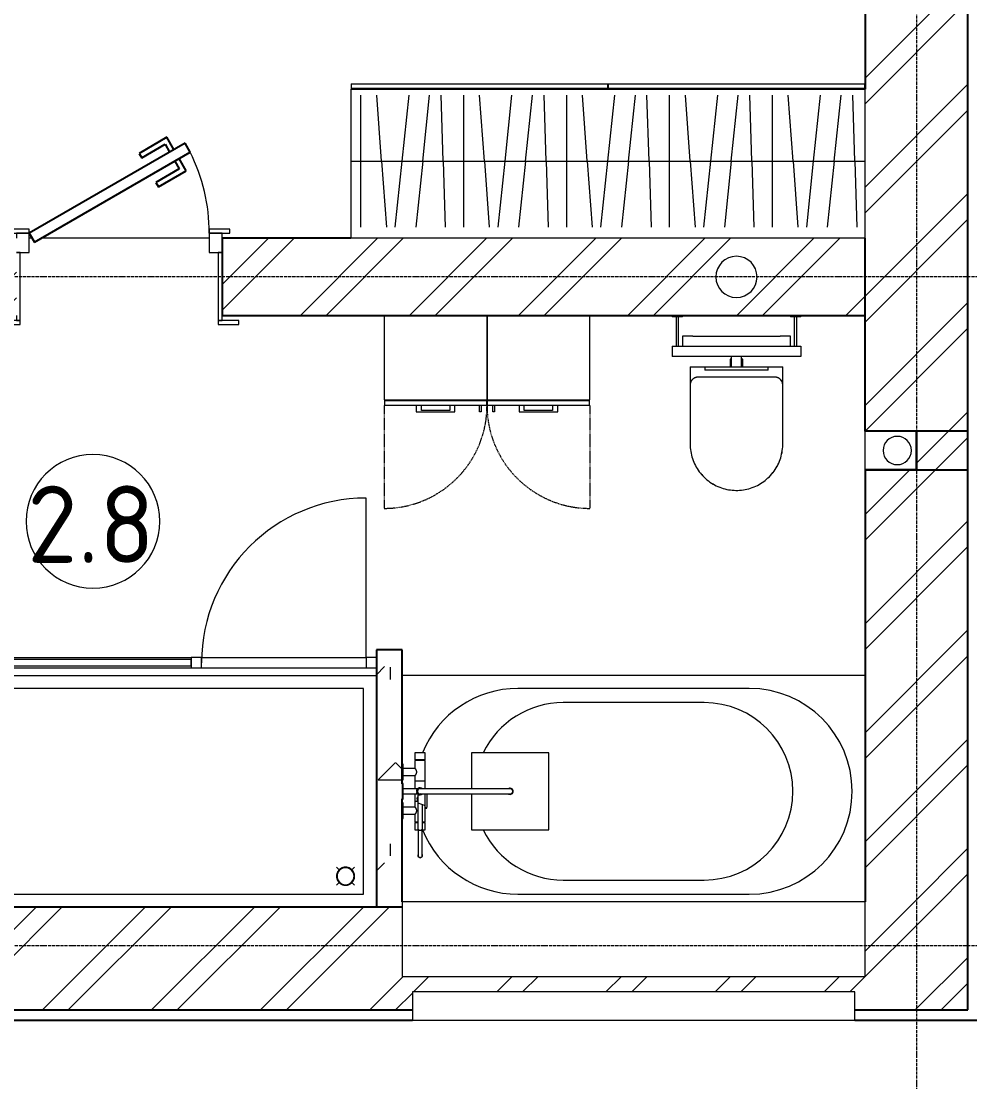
# Model space of a CAD drawing. Header units: millimetres. Extents: x -5016 to 23572, y 233981 to 377995.
# Drawn here: x 16519 to 20207, y 305770 to 309893 of the extents above; entities that cross this region are included whole.
import ezdxf

# ---------------------------------------------------------------- set-up
doc = ezdxf.new("R2010")
doc.units = ezdxf.units.MM
doc.linetypes.add('Осевая 12-2-2', pattern=[16, 12, -2, 0, -2])
doc.linetypes.add('Сверху', pattern=[3.96875, 2.38125, -1.5875])
for name, color, linetype, lineweight in [('A-AREA-IDEN', 8, 'Continuous', 13), ('A-DETL', 9, 'Continuous', 13), ('A-DETL-GENF', 9, 'Continuous', 13), ('A-DOOR', 8, 'Continuous', 13), ('A-FLOR', 9, 'Continuous', 13), ('A-GLAZ', 8, 'Continuous', 13), ('A-GLAZ-CURT', 8, 'Continuous', 13), ('A-GLAZ-CWMG', 8, 'Continuous', 13), ('A-WALL', 8, 'Continuous', 13), ('A-WALL-PATT', 8, 'Continuous', 13), ('I-FURN', 9, 'Continuous', 13), ('P-SANR-FIXT', 9, 'Continuous', 13), ('S-COLS', 8, 'Continuous', 13), ('S-GRID', 8, 'Continuous', 13), ('АР_подложка', 8, 'Continuous', 13)]:
    doc.layers.add(name, color=color, linetype=linetype, lineweight=lineweight)
doc.styles.add('GOST Common', font='GOST_Common.ttf', dxfattribs={"height": 300})
pattern_1 = [(45, (0, 0), (-212.132, 212.132), []), (45, (0, 100), (-212.132, 212.132), [])]

# ---------------------------------------------------------------- blocks, each defined once
blk = doc.blocks.new('INT 04 Душевая кабина - INT 04 Душевая кабина-1564509-Этаж 2 - План кровли')
at = {"layer": 'P-SANR-FIXT'}
for p, q in [((1600, 400), (-400, 400)), ((-400, 400), (-400, -400)), ((1600, 150), (1600, 400)), ((-354.7, 354.7), (-365, 365)), ((-305.3, 354.7), (-295, 365)), ((-354.7, 305.3), (-365, 295)), ((-305.3, 305.3), (-295, 295)), ((1600, 120), (1600, 122)), ((1600, -122), (1600, -120)), ((1600, -400), (1600, -150)), ((-400, -400), (1600, -400)), ((1650, -450), (-450, -450))]:
    blk.add_line(p, q, dxfattribs=at)
at = {"layer": 'P-SANR-FIXT', "flags": 128}
for points in [[(-295, 330), (-295, 331.4), (-295.1, 332.8), (-295.3, 334.2), (-295.4, 335.6), (-295.7, 337), (-296, 338.3), (-296.4, 339.7), (-296.8, 341), (-297.2, 342.3), (-297.8, 343.6), (-298.3, 344.9), (-299, 346.2), (-299.6, 347.4), (-300.3, 348.6), (-301.1, 349.8), (-301.9, 350.9), (-302.8, 352), (-303.7, 353.1), (-304.6, 354.1), (-305.6, 355.1), (-306.6, 356.1), (-307.7, 357), (-308.8, 357.8), (-309.9, 358.7), (-311.1, 359.5), (-312.3, 360.2), (-313.5, 360.9), (-314.8, 361.5), (-316, 362.1), (-317.3, 362.6), (-318.6, 363.1), (-320, 363.5), (-321.3, 363.9), (-322.7, 364.2), (-324.1, 364.5), (-325.4, 364.7), (-326.8, 364.9), (-328.2, 365), (-329.6, 365), (-331, 365), (-332.4, 364.9), (-333.8, 364.8), (-335.2, 364.6), (-336.6, 364.4), (-338, 364.1), (-339.3, 363.7), (-340.7, 363.3), (-342, 362.9), (-343.3, 362.4), (-344.6, 361.8), (-345.8, 361.2), (-347.1, 360.6), (-348.3, 359.9), (-349.4, 359.1), (-350.6, 358.3), (-351.7, 357.5), (-352.8, 356.6), (-353.8, 355.6), (-354.8, 354.7), (-355.8, 353.6), (-356.7, 352.6), (-357.6, 351.5), (-358.5, 350.4), (-359.2, 349.2), (-360, 348), (-360.7, 346.8), (-361.3, 345.6), (-361.9, 344.3), (-362.5, 343), (-363, 341.7), (-363.4, 340.4), (-363.8, 339.1), (-364.1, 337.7), (-364.4, 336.3), (-364.6, 334.9), (-364.8, 333.5), (-364.9, 332.2), (-365, 330.8), (-365, 330)], [(-365, 330), (-365, 328.6), (-364.9, 327.2), (-364.7, 325.8), (-364.6, 324.4), (-364.3, 323), (-364, 321.7), (-363.6, 320.3), (-363.2, 319), (-362.8, 317.7), (-362.2, 316.4), (-361.7, 315.1), (-361, 313.8), (-360.4, 312.6), (-359.7, 311.4), (-358.9, 310.2), (-358.1, 309.1), (-357.2, 308), (-356.3, 306.9), (-355.4, 305.9), (-354.4, 304.9), (-353.4, 303.9), (-352.3, 303), (-351.2, 302.2), (-350.1, 301.3), (-348.9, 300.5), (-347.7, 299.8), (-346.5, 299.1), (-345.2, 298.5), (-344, 297.9), (-342.7, 297.4), (-341.4, 296.9), (-340, 296.5), (-338.7, 296.1), (-337.3, 295.8), (-335.9, 295.5), (-334.6, 295.3), (-333.2, 295.1), (-331.8, 295), (-330.4, 295), (-329, 295), (-327.6, 295.1), (-326.2, 295.2), (-324.8, 295.4), (-323.4, 295.6), (-322, 295.9), (-320.7, 296.3), (-319.3, 296.7), (-318, 297.1), (-316.7, 297.6), (-315.4, 298.2), (-314.2, 298.8), (-312.9, 299.4), (-311.7, 300.1), (-310.6, 300.9), (-309.4, 301.7), (-308.3, 302.5), (-307.2, 303.4), (-306.2, 304.4), (-305.2, 305.3), (-304.2, 306.4), (-303.3, 307.4), (-302.4, 308.5), (-301.5, 309.6), (-300.8, 310.8), (-300, 312), (-299.3, 313.2), (-298.7, 314.4), (-298.1, 315.7), (-297.5, 317), (-297, 318.3), (-296.6, 319.6), (-296.2, 320.9), (-295.9, 322.3), (-295.6, 323.7), (-295.4, 325.1), (-295.2, 326.5), (-295.1, 327.8), (-295, 329.2), (-295, 330)]]:
    blk.add_lwpolyline(points, dxfattribs=at)
at = {"layer": 'P-SANR-FIXT'}
for radius, start, end in [(35, 0, 180), (35, 180, 0), (33, 0, 180), (33, 180, 0)]:
    blk.add_arc((-330, 330), radius, start, end, dxfattribs=at)
blk = doc.blocks.new('Дверь-Витраж-Одинарная-Остекление - Дверь-Витраж-Одинарная-Остекление-1564526-Этаж 2 - План кровли')
at = {"layer": 'A-DOOR'}
blk.add_line((320, 20), (320, 640), dxfattribs=at)
blk.add_arc((320, 0), 640, 90, 180, dxfattribs=at)
blk = doc.blocks.new('Прямоугольный импост - Прямоугольный импост чёрный-1563508-Этаж 2 - План кровли')
at = {"layer": 'A-GLAZ-CWMG'}
for p, q in [((0, 20), (-40, 20)), ((-40, 20), (-40, -20)), ((0, -20), (0, 20)), ((-40, -20), (0, -20))]:
    blk.add_line(p, q, dxfattribs=at)
blk = doc.blocks.new('Прямоугольный импост - Прямоугольный импост чёрный-1564528-Этаж 2 - План кровли')
at = {"layer": 'A-GLAZ-CWMG'}
for p, q in [((19388.2, 12092.6), (20028.2, 12092.6)), ((19388.2, 12052.6), (20028.2, 12052.6))]:
    blk.add_line(p, q, dxfattribs=at)
blk = doc.blocks.new('INT 04 Душевая система наружного монтажа - INT 04 Душевая система наружного монтажа-V1-Этаж 2 - План кровли')
at = {"layer": 'P-SANR-FIXT'}
for p, q in [((150, 570), (-150, 570)), ((-150, 570), (-150, 270)), ((150, 270), (150, 570)), ((-10, 360), (-10, 130)), ((10, 130), (10, 360)), ((-150, 270), (-9.7, 270)), ((9.7, 270), (150, 270)), ((-122, 90), (-150, 90)), ((-150, 90), (-150, 70)), ((-122, 90), (-122, 70)), ((-120, 88), (-122, 88)), ((-40.6, 90), (-120, 90)), ((-120, 90), (-120, 70)), ((-9, 90), (-40, 90)), ((-40, 90), (-40, 70)), ((9.3, 96), (61, 96)), ((61, 90), (9.5, 90)), ((45, 61.2), (55, 90)), ((65, 96), (61, 96)), ((61, 90), (65, 90)), ((65, 96), (63, 96)), ((63, 90), (65, 90)), ((120, 90), (63, 90)), ((65, 90), (65, 96)), ((120, 90), (120, 78.4)), ((122, 88), (120, 88)), ((150, 90), (122, 90)), ((122, 90), (122, 78.4)), ((150, 78.6), (150, 90)), ((-150, 70), (-150, 50)), ((-150, 50), (-122, 50)), ((-122, 70), (-122, 50)), ((-122, 52), (-120, 52)), ((-120, 70), (-120, 50)), ((-120, 50), (-89, 50)), ((-89, 50), (-89, 4)), ((-61, 50), (-40.6, 50)), ((-61, 4), (-61, 50)), ((-40, 70), (-40, 50)), ((-40, 50), (-9.9, 50)), ((-10, 60.2), (-10, 4)), ((9.9, 50), (40, 50)), ((10, 4), (10, 60.2)), ((13.3, 66), (15, 61.2)), ((15, 61.2), (45, 61.2)), ((36.6, 60), (40, 60)), ((40, 60), (36.6, 60)), ((40, 60), (40, 57.8)), ((40, 60), (40, 50)), ((40, 50), (61, 50)), ((61, 50), (61, 4)), ((89, 50), (120, 50)), ((89, 4), (89, 50)), ((120, 61.6), (120, 50)), ((120, 52), (122, 52)), ((122, 61.6), (122, 50)), ((122, 50), (150, 50)), ((150, 50), (150, 61.4)), ((-105, 4), (-105, 0)), ((-45, 4), (-105, 4)), ((-104, 4), (-105, 4)), ((-45, 4), (-46, 4)), ((-45, 0), (-45, 4)), ((-30, 4), (-30, 0)), ((30, 4), (-30, 4)), ((-29, 4), (-30, 4)), ((-30, 0), (-29, 0)), ((-30, 0), (30, 0)), ((30, 4), (29, 4)), ((29, 0), (30, 0)), ((30, 0), (30, 4)), ((45, 4), (45, 0)), ((105, 4), (45, 4)), ((46, 4), (45, 4)), ((105, 4), (104, 4)), ((105, 0), (105, 4))]:
    blk.add_line(p, q, dxfattribs=at)
at = {"layer": 'P-SANR-FIXT', "flags": 128}
for points in [[(-10, 420), (-10, 420), (-10, 419.8), (-10, 419.6), (-10, 419.2), (-10, 418.8), (-10, 418.3), (-10, 417.7), (-10, 417), (-10, 416.2), (-10, 415.3), (-10, 414.3), (-10, 413.2), (-10, 412.1), (-10, 410.8), (-10, 409.5), (-10, 408.1), (-10, 406.7), (-10, 405.1), (-10, 403.5), (-10, 401.8), (-10, 400), (-10, 398.2), (-10, 396.3), (-10, 394.4), (-10, 392.4), (-10, 390.4), (-10, 388.3), (-10, 386.1), (-10, 384), (-10, 381.7), (-10, 379.5), (-10, 377.2), (-10, 374.9), (-10, 372.6), (-10, 370.2), (-10, 367.8), (-10, 365.4), (-10, 363), (-10, 360.6), (-10, 360)], [(10, 360), (10, 362.4), (10, 364.8), (10, 367.2), (10, 369.6), (10, 371.9), (10, 374.3), (10, 376.6), (10, 378.9), (10, 381.1), (10, 383.4), (10, 385.6), (10, 387.7), (10, 389.8), (10, 391.9), (10, 393.9), (10, 395.8), (10, 397.7), (10, 399.6), (10, 401.3), (10, 403), (10, 404.7), (10, 406.2), (10, 407.7), (10, 409.2), (10, 410.5), (10, 411.7), (10, 412.9), (10, 414), (10, 415), (10, 415.9), (10, 416.7), (10, 417.5), (10, 418.1), (10, 418.7), (10, 419.1), (10, 419.5), (10, 419.8), (10, 419.9), (10, 420), (10, 420)], [(-10, 130), (-10, 127.6), (-10, 125.2), (-10, 122.8), (-10, 120.4), (-10, 118.1), (-10, 115.7), (-10, 113.4), (-10, 111.1), (-10, 108.9), (-10, 106.6), (-10, 104.4), (-10, 102.3), (-10, 100.2), (-10, 98.1), (-10, 96.1), (-10, 94.2), (-10, 92.3), (-10, 90.4), (-10, 88.7), (-10, 87), (-10, 85.3), (-10, 83.8), (-10, 82.3), (-10, 80.8), (-10, 79.5), (-10, 78.3), (-10, 77.1), (-10, 76), (-10, 75), (-10, 74.1), (-10, 73.3), (-10, 72.5), (-10, 71.9), (-10, 71.3), (-10, 70.9), (-10, 70.5), (-10, 70.2), (-10, 70.1), (-10, 70), (-10, 70)], [(10, 70), (10, 70), (10, 70.2), (10, 70.4), (10, 70.8), (10, 71.2), (10, 71.7), (10, 72.3), (10, 73), (10, 73.8), (10, 74.7), (10, 75.7), (10, 76.8), (10, 77.9), (10, 79.2), (10, 80.5), (10, 81.9), (10, 83.3), (10, 84.9), (10, 86.5), (10, 88.2), (10, 90), (10, 91.8), (10, 93.7), (10, 95.6), (10, 97.6), (10, 99.6), (10, 101.7), (10, 103.9), (10, 106), (10, 108.3), (10, 110.5), (10, 112.8), (10, 115.1), (10, 117.4), (10, 119.8), (10, 122.2), (10, 124.6), (10, 127), (10, 129.4), (10, 130)], [(147, 62), (139.3, 62), (131.8, 62), (124.5, 62), (117.4, 62), (110.5, 62), (103.8, 62), (97.4, 62), (91.2, 62), (85.3, 62), (79.6, 62), (74.2, 62), (69, 62), (64.2, 62), (59.6, 62), (55.4, 62), (51.4, 62), (47.8, 62), (45.3, 62)], [(50.9, 78), (54.8, 78), (59, 78), (63.5, 78), (68.3, 78), (73.3, 78), (78.7, 78), (84.4, 78), (90.3, 78), (96.4, 78), (102.8, 78), (109.5, 78), (116.3, 78), (123.4, 78), (130.7, 78), (138.1, 78), (145.8, 78), (147, 78)], [(250, 78), (249.8, 78), (249.3, 78), (248.4, 78), (247.2, 78), (245.6, 78), (243.7, 78), (241.4, 78), (238.8, 78), (235.9, 78), (232.7, 78), (229.1, 78), (225.2, 78), (220.9, 78), (216.4, 78), (211.6, 78), (206.5, 78), (201.1, 78), (195.5, 78), (189.5, 78), (183.3, 78), (176.9, 78), (170.3, 78), (163.4, 78), (156.3, 78), (149, 78), (147, 78)], [(147, 62), (154.3, 62), (161.5, 62), (168.4, 62), (175.2, 62), (181.6, 62), (187.9, 62), (193.9, 62), (199.6, 62), (205.1, 62), (210.3, 62), (215.2, 62), (219.8, 62), (224.1, 62), (228.1, 62), (231.7, 62), (235.1, 62), (238.1, 62), (240.8, 62), (243.1, 62), (245.1, 62), (246.8, 62), (248.1, 62), (249.1, 62), (249.7, 62), (250, 62), (250, 62)], [(245.7, 78), (246.9, 78), (247.9, 78), (248.7, 78), (249.4, 78), (249.8, 78), (250, 78), (250, 78)], [(250, 62), (249.9, 62), (249.6, 62), (249.1, 62), (248.4, 62), (247.5, 62), (246.4, 62)], [(250, 78), (250.3, 78), (250.6, 78), (251, 77.9), (251.3, 77.9), (251.6, 77.8), (251.9, 77.8), (252.2, 77.7), (252.5, 77.6), (252.8, 77.5), (253.1, 77.4), (253.4, 77.2), (253.7, 77.1), (254, 76.9), (254.2, 76.8), (254.5, 76.6), (254.8, 76.4), (255, 76.2), (255.3, 76), (255.5, 75.8), (255.7, 75.6), (256, 75.3), (256.2, 75.1), (256.4, 74.8), (256.6, 74.6), (256.7, 74.3), (256.9, 74), (257.1, 73.8), (257.2, 73.5), (257.3, 73.2), (257.5, 72.9), (257.6, 72.6), (257.7, 72.3), (257.7, 72), (257.8, 71.7), (257.9, 71.4), (257.9, 71), (258, 70.7), (258, 70.4), (258, 70.1), (258, 69.8), (258, 69.4), (258, 69.1), (257.9, 68.8), (257.9, 68.5), (257.8, 68.2), (257.7, 67.9), (257.6, 67.6), (257.5, 67.3), (257.4, 67), (257.3, 66.7), (257.1, 66.4), (257, 66.1), (256.8, 65.8), (256.7, 65.6), (256.5, 65.3), (256.3, 65), (256.1, 64.8), (255.9, 64.6), (255.6, 64.3), (255.4, 64.1), (255.2, 63.9), (254.9, 63.7), (254.7, 63.5), (254.4, 63.3), (254.1, 63.1), (253.8, 63), (253.6, 62.8), (253.3, 62.7), (253, 62.6), (252.7, 62.5), (252.4, 62.4), (252.1, 62.3), (251.8, 62.2), (251.4, 62.1), (251.1, 62.1), (250.8, 62), (250.5, 62), (250.2, 62), (250, 62)]]:
    blk.add_lwpolyline(points, dxfattribs=at)
at = {"layer": 'P-SANR-FIXT'}
for centre, radius, start, end in [((0, 420), 12, 90, 206.773), ((0, 420), 10, 0, 180), ((0, 420), 10, 135, 180), ((0, 420), 10, 90, 105), ((0, 420), 12, 331.215, 90), ((0, 420), 10, 75, 90), ((0, 420), 10, 0, 45), ((0, 70), 14, 135, 180), ((0, 70), 14, 180, 194.9963), ((0, 70), 14, 195, 345), ((0, 70), 10, 180, 360), ((0, 70), 10, 180, 225), ((0, 70), 10, 255, 270), ((0, 70), 10, 270, 285), ((0, 70), 10, 330, 25.92), ((0, 70), 14, 360, 45), ((0, 70), 14, 345.0037, 360), ((30, 70), 12, 227.5246, 270), ((30, 70), 12, 270, 312.4754), ((250, 70), 8, 270, 90)]:
    blk.add_arc(centre, radius, start, end, dxfattribs=at)
for points, knots in [([(-89, 50), (-89, 50), (-88.8, 50.1), (-88.2, 50.6), (-87.1, 51.3), (-85.7, 52.2), (-84.3, 53), (-83.1, 53.6), (-82.2, 54), (-81.5, 54.3), (-80.8, 54.6), (-79.5, 55.1), (-78.1, 55.4), (-76.9, 55.6), (-76.1, 55.7), (-75, 55.7), (-73.7, 55.7), (-72.5, 55.5), (-71.3, 55.3), (-70.1, 54.9), (-69.2, 54.6), (-68.5, 54.3), (-67.8, 54), (-66.9, 53.6), (-65.7, 53), (-64.3, 52.2), (-62.9, 51.3), (-61.8, 50.6), (-61.2, 50.1), (-61, 50), (-61, 50)], [0, 0, 0, 0, 0.055556, 0.111111, 0.166667, 0.222222, 0.277778, 0.305556, 0.333333, 0.347222, 0.361111, 0.388889, 0.444444, 0.458333, 0.472222, 0.5, 0.527778, 0.555556, 0.583333, 0.611111, 0.638889, 0.652778, 0.666667, 0.694444, 0.722222, 0.777778, 0.833333, 0.888889, 0.944444, 1, 1, 1, 1]), ([(-7.6, 58.3), (-7.7, 58.3), (-7.8, 58.3), (-8.1, 58.6), (-8.7, 59), (-9.1, 59.4), (-9.3, 59.5), (-9.3, 59.6)], [0.7760417, 0.7760417, 0.7760417, 0.7760417, 0.78125, 0.7916667, 0.8333333, 0.875, 0.8854167, 0.8854167, 0.8854167, 0.8854167]), ([(-5.1, 57), (-5.3, 57), (-5.6, 57.2), (-6.1, 57.4), (-6.4, 57.5), (-6.4, 57.6)], [0.66666667, 0.66666667, 0.66666667, 0.66666667, 0.6875, 0.70833333, 0.72064687, 0.72064687, 0.72064687, 0.72064687]), ([(6.5, 57.6), (6.3, 57.5), (5.9, 57.3), (5.5, 57.1), (5.2, 57), (5.1, 57)], [0.27777778, 0.27777778, 0.27777778, 0.27777778, 0.30555556, 0.31944444, 0.33333333, 0.33333333, 0.33333333, 0.33333333]), ([(9.4, 59.6), (9.3, 59.6), (9.2, 59.5), (9, 59.3), (8.6, 59), (8.3, 58.7), (8, 58.5), (7.8, 58.4), (7.7, 58.3), (7.7, 58.3)], [0.1111111, 0.1111111, 0.1111111, 0.1111111, 0.125, 0.1388889, 0.1666667, 0.1944444, 0.2083333, 0.2152778, 0.2222222, 0.2222222, 0.2222222, 0.2222222]), ([(29.8, 58), (29.3, 58), (28.3, 58.1), (27.1, 58.3), (26.2, 58.6), (25.3, 58.9), (24.7, 59.2), (24.3, 59.5)], [0.2777778, 0.2777778, 0.2777778, 0.2777778, 0.3333333, 0.3888889, 0.4166667, 0.4444444, 0.4982305, 0.4982305, 0.4982305, 0.4982305]), ([(61, 50), (61, 50), (61.2, 50.1), (61.8, 50.6), (62.9, 51.3), (64.3, 52.2), (65.7, 53), (66.9, 53.6), (67.8, 54), (68.5, 54.3), (69.2, 54.6), (70.5, 55.1), (71.9, 55.4), (73.1, 55.6), (73.9, 55.7), (75, 55.7), (76.3, 55.7), (77.5, 55.5), (78.7, 55.3), (79.9, 54.9), (80.8, 54.6), (81.5, 54.3), (82.2, 54), (83.1, 53.6), (84.3, 53), (85.7, 52.2), (87.1, 51.3), (88.2, 50.6), (88.8, 50.1), (89, 50), (89, 50)], [0, 0, 0, 0, 0.055556, 0.111111, 0.166667, 0.222222, 0.277778, 0.305556, 0.333333, 0.347222, 0.361111, 0.388889, 0.444444, 0.458333, 0.472222, 0.5, 0.527778, 0.555556, 0.583333, 0.611111, 0.638889, 0.652778, 0.666667, 0.694444, 0.722222, 0.777778, 0.833333, 0.888889, 0.944444, 1, 1, 1, 1]), ([(147, 62), (147.4, 62), (148.4, 62.3), (149.6, 63.7), (150.5, 65.9), (151, 68.6), (151, 71.4), (150.4, 74.5), (149.1, 77.3), (147.7, 78), (147, 78)], [0, 0, 0, 0, 0.111111, 0.222222, 0.333333, 0.444444, 0.555556, 0.666667, 0.833333, 1, 1, 1, 1])]:
    blk.add_open_spline(points, degree=3, knots=knots, dxfattribs=at)
for points in [[(28.3, 58.1), (28.8, 58.1), (29.3, 58), (29.8, 58)], [(34.1, 58.7), (35, 59), (35.8, 59.4), (36.6, 60)], [(36.6, 60), (35.8, 59.4), (35, 59), (34.1, 58.7)]]:
    blk.add_open_spline(points, degree=3, dxfattribs=at)
blk = doc.blocks.new('INT 04 Унитаз - Унитаз подвесной Tece TECEspring K 9700997-1628177-Этаж 2 - План кровли')
at = {"layer": 'P-SANR-FIXT'}
for p, q in [((-180, 0), (-180, -300)), ((-180, 0), (-180, 0)), ((-180, 0), (-123, 0)), ((-180, 0), (-180, -70)), ((-25, 30), (-25, 0)), ((-20.2, 30), (-25, 30)), ((25, 30), (20.2, 30)), ((25, 0), (25, 30)), ((180, -300), (180, 0)), ((150, -40), (-150, -40)), ((123, 0), (180, 0)), ((180, 0), (180, 0)), ((180, -70), (180, 0)), ((-180, -70), (-180, -300)), ((180, -300), (180, -70))]:
    blk.add_line(p, q, dxfattribs=at)
at = {"layer": 'P-SANR-FIXT', "flags": 128}
for points in [[(-150, -40), (-151.2, -40), (-152.4, -40.1), (-153.6, -40.2), (-154.8, -40.4), (-156, -40.6), (-157.1, -40.9), (-158.3, -41.2), (-159.4, -41.5), (-160.6, -41.9), (-161.7, -42.4), (-162.8, -42.9), (-163.9, -43.4), (-164.9, -44), (-165.9, -44.6), (-166.9, -45.2), (-167.9, -45.9), (-168.9, -46.7), (-169.8, -47.4), (-170.7, -48.3), (-171.5, -49.1), (-172.3, -50), (-173.1, -50.9), (-173.9, -51.8), (-174.6, -52.8), (-175.2, -53.8), (-175.9, -54.8), (-176.5, -55.9), (-177, -56.9), (-177.5, -58), (-178, -59.1), (-178.4, -60.3), (-178.7, -61.4), (-179.1, -62.6), (-179.3, -63.7), (-179.6, -64.9), (-179.7, -66.1), (-179.9, -67.3), (-180, -68.5), (-180, -69.7), (-180, -70)], [(180, -70), (180, -68.8), (179.9, -67.6), (179.8, -66.4), (179.6, -65.2), (179.4, -64), (179.1, -62.9), (178.8, -61.7), (178.5, -60.6), (178.1, -59.4), (177.6, -58.3), (177.1, -57.2), (176.6, -56.1), (176, -55.1), (175.4, -54.1), (174.8, -53.1), (174.1, -52.1), (173.3, -51.1), (172.6, -50.2), (171.7, -49.3), (170.9, -48.5), (170, -47.7), (169.1, -46.9), (168.2, -46.1), (167.2, -45.4), (166.2, -44.8), (165.2, -44.1), (164.1, -43.5), (163.1, -43), (162, -42.5), (160.9, -42), (159.7, -41.6), (158.6, -41.3), (157.4, -40.9), (156.3, -40.7), (155.1, -40.4), (153.9, -40.3), (152.7, -40.1), (151.5, -40), (150.3, -40), (150, -40)], [(-180, -300), (-179.9, -307.2), (-179.4, -314.4), (-178.7, -321.5), (-177.7, -328.7), (-176.4, -335.8), (-174.8, -342.8), (-173, -349.7), (-170.9, -356.6), (-168.5, -363.4), (-165.8, -370.1), (-162.9, -376.7), (-159.7, -383.1), (-156.2, -389.4), (-152.5, -395.6), (-148.6, -401.6), (-144.4, -407.5), (-140, -413.2), (-135.3, -418.7), (-130.5, -424), (-125.4, -429.1), (-120.1, -434), (-114.7, -438.7), (-109, -443.2), (-103.2, -447.5), (-97.3, -451.5), (-91.1, -455.2), (-84.8, -458.8), (-78.4, -462), (-71.9, -465), (-65.2, -467.8), (-58.5, -470.2), (-51.6, -472.4), (-44.7, -474.4), (-37.7, -476), (-30.6, -477.4), (-23.5, -478.5), (-16.3, -479.3), (-9.1, -479.8), (-1.9, -480), (5.3, -479.9), (12.4, -479.6), (19.6, -478.9), (26.8, -478), (33.9, -476.8), (40.9, -475.3), (47.9, -473.5), (54.8, -471.5), (61.6, -469.1), (68.3, -466.5), (74.9, -463.7), (81.4, -460.5), (87.7, -457.2), (94, -453.5), (100, -449.6), (105.9, -445.5), (111.7, -441.2), (117.2, -436.6), (122.6, -431.8), (127.8, -426.8), (132.7, -421.6), (137.5, -416.2), (142, -410.6), (146.3, -404.8), (150.4, -398.9), (154.2, -392.8), (157.8, -386.5), (161.2, -380.2), (164.2, -373.7), (167.1, -367), (169.6, -360.3), (171.9, -353.5), (173.9, -346.6), (175.6, -339.6), (177, -332.5), (178.2, -325.4), (179.1, -318.3), (179.7, -311.1), (180, -303.9), (180, -300)], [(-180, -300), (-179.9, -307.2), (-179.5, -314.4), (-178.8, -321.6), (-177.7, -328.7), (-176.5, -335.8), (-174.9, -342.8), (-173, -349.8), (-170.9, -356.6), (-168.5, -363.4), (-165.8, -370.1), (-162.9, -376.7), (-159.7, -383.1), (-156.2, -389.5), (-152.5, -395.6), (-148.6, -401.7), (-144.4, -407.5), (-140, -413.2), (-135.4, -418.7), (-130.5, -424), (-125.4, -429.2), (-120.2, -434.1), (-114.7, -438.8), (-109.1, -443.2), (-103.3, -447.5), (-97.3, -451.5), (-91.1, -455.3), (-84.9, -458.8), (-78.4, -462.1), (-71.9, -465.1), (-65.2, -467.8), (-58.5, -470.3), (-51.6, -472.5), (-44.7, -474.4), (-37.7, -476.1), (-30.6, -477.4), (-23.5, -478.5), (-16.3, -479.3), (-9.1, -479.8), (-1.9, -480), (5.3, -480), (12.4, -479.6), (19.6, -479), (26.8, -478), (33.9, -476.8), (40.9, -475.3), (47.9, -473.6), (54.8, -471.5), (61.6, -469.2), (68.3, -466.6), (74.9, -463.7), (81.4, -460.6), (87.8, -457.2), (94, -453.6), (100.1, -449.7), (106, -445.6), (111.7, -441.2), (117.3, -436.6), (122.6, -431.8), (127.8, -426.8), (132.8, -421.6), (137.5, -416.2), (142.1, -410.6), (146.4, -404.8), (150.4, -398.9), (154.3, -392.8), (157.9, -386.6), (161.2, -380.2), (164.3, -373.7), (167.1, -367), (169.6, -360.3), (171.9, -353.5), (173.9, -346.6), (175.6, -339.6), (177.1, -332.5), (178.2, -325.4), (179.1, -318.3), (179.7, -311.1), (180, -303.9), (180, -300)]]:
    blk.add_lwpolyline(points, dxfattribs=at)
at = {"layer": 'P-SANR-FIXT'}
for centre, start, end in [((-150, -70), 90, 180), ((150, -70), 60, 90), ((150, -70), 360, 59.1175)]:
    blk.add_arc(centre, 30, start, end, dxfattribs=at)
blk = doc.blocks.new('INT 04 Инсталяция - Комплект для установки подвесного унитаза_ TECEnov-1563503-Этаж 2 - План кровли')
at = {"layer": 'P-SANR-FIXT'}
for p, q in [((-25, 30), (-25, 0)), ((25, 0), (25, 30))]:
    blk.add_line(p, q, dxfattribs=at)
blk = doc.blocks.new('INT 04 Инсталляция для унитаза - Инсталляция для унитаза-1566561-Этаж 2 - План кровли')
at = {"layer": 'P-SANR-FIXT'}
for p, q in [((-250, 0), (-250, -5)), ((-210, -5), (-210, 0)), ((210, 0), (210, -5)), ((250, -5), (250, 0)), ((-210, -5), (-250, -5)), ((-235, -5), (-235, -120)), ((-225, -120), (-225, -5)), ((250, -5), (210, -5)), ((225, -5), (225, -120)), ((235, -120), (235, -5)), ((-210, -80), (-210, -120)), ((-170, -80), (-210, -80)), ((-170, -80), (170, -80)), ((210, -80), (170, -80)), ((210, -120), (210, -80)), ((-250, -120), (250, -120)), ((-250, -120), (-250, -160)), ((250, -120), (250, -160)), ((250, -160), (-250, -160)), ((-20, -160), (-20, -200)), ((20, -200), (20, -160))]:
    blk.add_line(p, q, dxfattribs=at)
blk = doc.blocks.new('INT 04 К - Клавиша с двумя прямоугольными кнопками-1566562-Этаж 2 - План кровли')
at = {"layer": 'P-SANR-FIXT'}
for p, q in [((0, 0), (246, 0)), ((0, 0), (0, -13)), ((246, -13), (246, 0)), ((246, -13), (0, -13))]:
    blk.add_line(p, q, dxfattribs=at)
blk = doc.blocks.new('INT 18 Книжный шкаф - INT 18 Книжный шкаф-1564555-Этаж 2 - План кровли')
at = {"layer": 'I-FURN'}
for p, q in [((-200, 200), (-200, -128)), ((200, 200), (-200, 200)), ((200, -128), (200, 200)), ((-200, -128), (200, -128)), ((-198.5, -130), (198.5, -130)), ((-198.5, -130), (-198.5, -150)), ((198.5, -150), (-198.5, -150)), ((-75, -150), (-75, -175)), ((-55, -170), (-55, -150)), ((55, -150), (55, -170)), ((75, -175), (75, -150)), ((170.75, -175), (170.75, -150)), ((177.75, -150), (177.75, -175)), ((198.5, -130), (198.5, -150)), ((-75, -175), (75, -175)), ((55, -170), (-55, -170)), ((177.75, -175), (170.75, -175))]:
    blk.add_line(p, q, dxfattribs=at)
at = {"layer": 'I-FURN', "color": 8, "linetype": 'Сверху', "true_color": 0x808080}
blk.add_line((-200, -150), (-200, -550), dxfattribs=at)
at = {"layer": 'I-FURN', "linetype": 'Сверху'}
blk.add_line((198.5, -150), (200, -150), dxfattribs=at)
blk.add_line((198.5, -150), (200, -150), dxfattribs=at)
at = {"layer": 'I-FURN', "color": 8, "linetype": 'Сверху', "true_color": 0x808080}
blk.add_arc((-200, -150), 400, 270, 360, dxfattribs=at)
blk = doc.blocks.new('INT 18 Книжный шкаф - INT 18 Книжный шкаф-1564713-Этаж 2 - План кровли')
at = {"layer": 'I-FURN', "color": 8, "linetype": 'Сверху', "true_color": 0x808080}
blk.add_line((-200, 150), (-200, 550), dxfattribs=at)
at = {"layer": 'I-FURN'}
for p, q in [((-75, 175), (-75, 150)), ((75, 175), (-75, 175)), ((-55, 150), (-55, 170)), ((-55, 170), (55, 170)), ((55, 170), (55, 150)), ((75, 150), (75, 175)), ((170.75, 150), (170.75, 175)), ((170.75, 175), (177.75, 175)), ((177.75, 175), (177.75, 150)), ((200, 128), (-200, 128)), ((-200, 128), (-200, -200)), ((-198.5, 150), (198.5, 150)), ((-198.5, 150), (-198.5, 130)), ((198.5, 130), (-198.5, 130)), ((198.5, 150), (198.5, 130)), ((200, -200), (200, 128)), ((-200, -200), (200, -200))]:
    blk.add_line(p, q, dxfattribs=at)
at = {"layer": 'I-FURN', "linetype": 'Сверху'}
blk.add_line((198.5, 150), (200, 150), dxfattribs=at)
blk.add_line((198.5, 150), (200, 150), dxfattribs=at)
at = {"layer": 'I-FURN', "color": 8, "linetype": 'Сверху', "true_color": 0x808080}
blk.add_arc((-200, 150), 400, 0, 90, dxfattribs=at)
blk = doc.blocks.new('INT 04 Ванна встраиваемая - INT 04 Ванна встраиваемая-1564802-Этаж 2 - План кровли')
at = {"layer": 'P-SANR-FIXT'}
for p, q in [((950, 350), (-850, 350)), ((500, 300), (-400, 300)), ((324.2, 245), (-223.8, 245)), ((-223.8, -445), (324.2, -445)), ((-400, -500), (500, -500))]:
    blk.add_line(p, q, dxfattribs=at)
for centre, radius, start, end in [((-400, -100), 400, 90, 157.9543), ((500, -100), 400, 270, 90), ((-223.8, -100), 345, 90, 154.2035), ((324.2, -100), 345, 270, 90), ((-400, -100), 400, 202.0464, 270), ((-223.8, -100), 345, 205.7965, 270)]:
    blk.add_arc(centre, radius, start, end, dxfattribs=at)
blk = doc.blocks.new('Системная панель - Стеклопакет 25 мм-1565327-Этаж 2 - План кровли')
at = {"layer": 'A-GLAZ-CURT'}
for p, q in [((670, 12.5), (-670, 12.5)), ((-670, 12.5), (-670, -12.5)), ((670, -12.5), (670, 12.5)), ((-670, -12.5), (670, -12.5))]:
    blk.add_line(p, q, dxfattribs=at)
blk = doc.blocks.new('Прямоугольный импост - Прямоугольный импост чёрный-1565329-Этаж 2 - План кровли')
at = {"layer": 'A-GLAZ-CWMG'}
for p, q in [((18008.2, 12092.6), (19348.2, 12092.6)), ((18008.2, 12052.6), (19348.2, 12052.6))]:
    blk.add_line(p, q, dxfattribs=at)
blk = doc.blocks.new('Прямоугольный импост - Прямоугольный импост чёрный-1565330-Этаж 2 - План кровли')
at = {"layer": 'A-GLAZ-CWMG'}
for p, q in [((-20, 20), (20, 20)), ((-20, -20), (-20, 20)), ((20, 20), (20, -20)), ((20, -20), (-20, -20))]:
    blk.add_line(p, q, dxfattribs=at)
blk = doc.blocks.new('INT 20 Подоконник - Подоконник внутри-1566579-Этаж 2 - План кровли')
at = {"layer": 'A-GLAZ'}
for p, q in [((850, 0), (-950, 0)), ((-950, 0), (-950, -280)), ((850, -280), (850, 0)), ((-950, -280), (-950, -290)), ((850, -290), (850, -280)), ((-950, -290), (850, -290))]:
    blk.add_line(p, q, dxfattribs=at)
blk = doc.blocks.new('INT 20 Подоконник - Подоконник снаружи-1566581-Этаж 2 - План кровли')
at = {"layer": 'A-GLAZ'}
for p, q in [((810, 110), (-910, 110)), ((-910, 110), (-910, 100)), ((-910, 100), (-910, 0)), ((810, 100), (810, 110)), ((810, 0), (810, 100)), ((-910, 0), (810, 0))]:
    blk.add_line(p, q, dxfattribs=at)
blk = doc.blocks.new('INT 19 Дверь межкомнатная одностворчатая - 800х 2070 _800_ Глухое П-НАР-1569050-Этаж 2 - План кровли')
at = {"layer": 'A-DOOR', "lineweight": 25}
for p, q in [((185.4, 542.6), (77.2, 480.1)), ((212.9, 495), (185.4, 542.6)), ((256.2, 520), (-350, 170)), ((87.2, 462.8), (178.1, 515.3)), ((178.1, 515.3), (195.6, 485)), ((276.2, 485.4), (256.2, 520)), ((-330, 135.4), (276.2, 485.4)), ((77.2, 480.1), (87.2, 462.8)), ((260.4, 412.7), (232.9, 460.4)), ((233.1, 420), (142.2, 367.5)), ((152.2, 350.2), (260.4, 412.7)), ((215.6, 450.4), (233.1, 420)), ((142.2, 367.5), (152.2, 350.2)), ((-350, 170), (-330, 135.4))]:
    blk.add_line(p, q, dxfattribs=at)
at = {"layer": 'A-DOOR'}
for p, q in [((-350, 185), (-430, 185)), ((-430, 185), (-430, 170)), ((-430, 170), (-350, 170)), ((-350, 170), (-400, 170)), ((-400, 170), (-400, 150)), ((-350, 170), (-350, 185)), ((-350, 95), (-350, 170)), ((430, 185), (350, 185)), ((350, 185), (350, 170)), ((350, 170), (430, 170)), ((400, 170), (350, 170)), ((350, 170), (350, 95)), ((400, 150), (400, 170)), ((430, 170), (430, 185)), ((-385, 95), (-400, 95)), ((-400, 95), (-350, 95)), ((-385, -170), (-385, 95)), ((350, 95), (400, 95)), ((400, 95), (385, 95)), ((385, 95), (385, -170)), ((-400, -150), (-400, -170)), ((400, -170), (400, -150)), ((-385, -170), (-465, -170)), ((-465, -170), (-465, -185)), ((-465, -185), (-385, -185)), ((-400, -170), (-385, -170)), ((-385, -185), (-385, -170)), ((385, -170), (400, -170)), ((465, -170), (385, -170)), ((385, -170), (385, -185)), ((385, -185), (465, -185)), ((465, -185), (465, -170))]:
    blk.add_line(p, q, dxfattribs=at)
blk.add_arc((-350, 170), 700, 360, 26.7166, dxfattribs=at)
blk = doc.blocks.new('INT 18 Шкаф - INT 18 Шкаф-1566237-Этаж 2 - План кровли')
at = {"layer": 'A-DETL-GENF'}
for p, q in [((-960, -307), (-960, 207)), ((-880, -50), (-898.8, 207)), ((-800, -50), (-773, 207)), ((-720, -50), (-693, 207)), ((-640, -50), (-647.9, 207)), ((-560, -307), (-560, 207)), ((-480, -50), (-498.8, 207)), ((-400, -50), (-373, 207)), ((-320, -50), (-293, 207)), ((-240, -50), (-247.9, 207)), ((-160, -307), (-160, 207)), ((-80, -50), (-98.8, 207)), ((0, -50), (27, 207)), ((80, -50), (107, 207)), ((160, -50), (152.1, 207)), ((240, -307), (240, 207)), ((320, -50), (301.2, 207)), ((400, -50), (427, 207)), ((480, -50), (507, 207)), ((560, -50), (552.1, 207)), ((640, -307), (640, 207)), ((720, -50), (701.2, 207)), ((800, -50), (827, 207)), ((880, -50), (907, 207)), ((960, -50), (952.1, 207)), ((-1000, -50), (-600, -50)), ((-880, -50), (-861.2, -307)), ((-827, -307), (-800, -50)), ((-720, -50), (-747, -307)), ((-640, -50), (-632.1, -307)), ((-600, -50), (-200, -50)), ((-480, -50), (-461.2, -307)), ((-427, -307), (-400, -50)), ((-320, -50), (-347, -307)), ((-240, -50), (-232.1, -307)), ((-200, -50), (200, -50)), ((-80, -50), (-61.2, -307)), ((-27, -307), (0, -50)), ((80, -50), (53, -307)), ((160, -50), (167.9, -307)), ((200, -50), (600, -50)), ((320, -50), (338.8, -307)), ((373, -307), (400, -50)), ((480, -50), (453, -307)), ((560, -50), (567.9, -307)), ((600, -50), (1000, -50)), ((720, -50), (738.8, -307)), ((773, -307), (800, -50)), ((880, -50), (853, -307)), ((960, -50), (967.9, -307))]:
    blk.add_line(p, q, dxfattribs=at)
at = {"layer": 'I-FURN'}
for p, q in [((-998.5, 250), (-0.8, 250)), ((-998.5, 250), (-998.5, 232)), ((-0.8, 232), (-0.8, 250)), ((0.8, 250), (998.5, 250)), ((0.8, 250), (0.8, 232)), ((998.5, 232), (998.5, 250)), ((-1000, 230), (-1000, -350)), ((-1000, 230), (1000, 230)), ((-0.8, 232), (-998.5, 232)), ((998.5, 232), (0.8, 232)), ((1000, -350), (1000, 230)), ((1000, -350), (-1000, -350))]:
    blk.add_line(p, q, dxfattribs=at)
blk = doc.blocks.new('Колонна ЖБМ - Круг - D 160-1624059-Этаж 2 - План кровли')
at = {"layer": 'S-COLS'}
for start, end in [(360, 180), (180, 360)]:
    blk.add_arc((0, 0), 80, start, end, dxfattribs=at)
blk = doc.blocks.new('Колонна ЖБМ - Круг - D 110-1653299-Этаж 2 - План кровли')
at = {"layer": 'S-COLS'}
for start, end in [(360, 180), (180, 360)]:
    blk.add_arc((0, 0), 55, start, end, dxfattribs=at)
blk = doc.blocks.new('INT Марка помещения - Номер помещения _ Площадь _ Имя-1615504-Этаж 2 - План кровли')
at = {"layer": 'A-AREA-IDEN'}
for start, end in [(360, 180), (180, 360)]:
    blk.add_arc((0, 0), 2.6, start, end, dxfattribs=at)
blk = doc.blocks.new('АР_k2roof1')
at = {"layer": 'A-WALL-PATT', "lineweight": 9}
h = blk.add_hatch(dxfattribs=at)
h.set_pattern_fill('FP_1', color=256, style=0, pattern_type=2)
h.set_pattern_definition(pattern_1)
h.paths.add_polyline_path([(21968.2, 12972.6), (22368.2, 12972.6), (22368.2, 18672.6), (21968.2, 18672.6), (21968.2, 13400.5)])
h = blk.add_hatch(dxfattribs=at)
h.set_pattern_fill('FP_1', color=256, style=0, pattern_type=2)
h.set_pattern_definition(pattern_1)
h.paths.add_polyline_path([(21968.2, 13422.6), (21968.2, 13722.6), (19468.2, 13722.6), (19468.2, 13422.6), (21814.1, 13422.6)])
h.paths.add_polyline_path([(18668.2, 13422.6), (18668.2, 13722.6), (14868.2, 13722.6), (14868.2, 13422.6), (18203.8, 13422.6)])
h.paths.add_polyline_path([(21468.2, 13492.6), (21437.6, 13498.7), (21411.6, 13516.1), (21394.3, 13542), (21388.2, 13572.6), (21394.3, 13603.3), (21411.6, 13629.2), (21437.6, 13646.6), (21468.2, 13652.6), (21498.8, 13646.6), (21524.8, 13629.2), (21542.1, 13603.3), (21548.2, 13572.6), (21542.1, 13542), (21524.8, 13516.1), (21498.8, 13498.7)])
h = blk.add_hatch(dxfattribs=at)
h.set_pattern_fill('FP_1', color=256, style=0, pattern_type=2)
h.set_pattern_definition(pattern_1)
h.paths.add_polyline_path([(22168.2, 12972.6), (22168.2, 12822.6), (22368.2, 12822.6), (22368.2, 12972.6)])
h = blk.add_hatch(dxfattribs=at)
h.set_pattern_fill('FP_1', color=256, style=0, pattern_type=2)
h.set_pattern_definition(pattern_1)
h.paths.add_polyline_path([(22368.2, 11122.6), (22368.2, 12822.6), (21968.2, 12822.6), (21968.2, 11122.6), (22175.1, 11122.6)])
h = blk.add_hatch(dxfattribs=at)
h.set_pattern_fill('FP_2', color=256, style=0, pattern_type=2)
h.set_pattern_definition([(0, (0, 0), (762, 762), [95.25, -666.75]), (90, (0, 0), (-762, 762), [95.25, -666.75]), (135, (95.25, 0), (-762, 6e-14), [134.704, -942.927]), (0, (95.25, 428.6), (762, 762), [95.25, -666.75]), (45, (142.9, 381), (0, 762), [67.352, -1010.28]), (135, (142.9, 381), (-762, 6e-14), [67.352, -1010.28]), (0, (381, 619.1), (762, 762), [134.704, -627.296]), (45, (381, 619.1), (0, 762), [95.25, -982.38]), (135, (515.7, 619.1), (-762, 6e-14), [95.25, -982.38]), (90, (523.9, 190.5), (-762, 762), [95.25, -666.75]), (45, (523.9, 190.5), (0, 762), [67.352, -1010.28]), (135, (571.5, 238.1), (-762, 6e-14), [67.352, -1010.28]), (0, (95.25, 190.5), (762, 762), [47.625, -638.175]), (0, (666.75, 381), (762, 762), [47.625, -638.175]), (90, (428.6, 476.25), (-762, 762), [47.625, -638.175]), (135, (523.9, 47.6), (-762, 6e-14), [67.352, -1010.28]), (135, (190.5, 571.5), (-762, 6e-14), [67.352, -1010.28]), (45, (357.2, 250.03), (0, 762), [67.352, -1010.28]), (90, (261.9, 95.25), (-762, 762), [11.906, -750.094]), (90, (297.66, 416.7), (-762, 762), [11.906, -750.094]), (90, (654.84, 547.7), (-762, 762), [11.906, -750.094]), (90, (666.75, 142.9), (-762, 762), [11.906, -750.094])])
h.paths.add_polyline_path([(20168.2, 11122.6), (20168.2, 12122.6), (20068.2, 12122.6), (20068.2, 11122.6)])
h = blk.add_hatch(dxfattribs=at)
h.set_pattern_fill('FP_1', color=256, style=0, pattern_type=2)
h.set_pattern_definition(pattern_1)
h.paths.add_polyline_path([(22368.2, 10722.6), (22368.2, 11122.6), (21968.2, 11122.6), (21968.2, 10852.6), (20168.2, 10852.6), (20168.2, 11122.6), (17218.2, 11122.6), (17218.2, 10852.6), (15418.2, 10852.6), (15418.2, 11122.6), (14968.2, 11122.6), (14968.2, 10722.6), (15458.2, 10722.6), (15458.2, 10792.6), (17178.2, 10792.6), (17178.2, 10722.6), (20208.2, 10722.6), (20208.2, 10792.6), (21928.2, 10792.6), (21928.2, 10722.6)])
at = {"layer": 'A-DETL', "color": 1, "lineweight": 25, "true_color": 0xff0000}
for p, q in [((22168.2, 12972.6), (21968.2, 12972.6)), ((22168.2, 12822.6), (22168.2, 12972.6)), ((22168.2, 12822.6), (21968.2, 12822.6))]:
    blk.add_line(p, q, dxfattribs=at)
at = {"layer": 'A-FLOR'}
for p, q in [((18729.7, 13722.6), (18718.2, 13722.6)), ((19418.2, 13722.6), (18763.6, 13722.6)), ((21968.2, 12822.6), (21968.2, 12972.6))]:
    blk.add_line(p, q, dxfattribs=at)
at = {"layer": 'A-WALL', "lineweight": 25}
for p, q in [((22368.2, 10722.6), (22368.2, 20372.6)), ((21968.2, 18272.6), (21968.2, 14302.6)), ((19968.2, 13722.6), (19468.2, 13722.6)), ((19468.2, 13722.6), (19468.2, 13422.6)), ((21968.2, 12972.6), (21968.2, 13722.6)), ((19468.2, 13422.6), (21968.2, 13422.6)), ((22368.2, 12972.6), (21968.2, 12972.6)), ((22168.2, 12972.6), (22168.2, 12822.6)), ((21968.2, 12822.6), (21968.2, 11142.6)), ((21968.2, 12822.6), (22368.2, 12822.6)), ((20168.2, 12122.6), (20068.2, 12122.6)), ((20068.2, 12122.6), (20068.2, 11122.6)), ((20168.2, 11601.6), (20168.2, 12122.6)), ((20168.2, 11142.6), (20168.2, 11543.7)), ((20168.2, 11122.6), (17218.2, 11122.6)), ((17178.2, 10722.6), (20208.2, 10722.6)), ((21928.2, 10722.6), (22368.2, 10722.6)), ((17178.2, 10682.6), (20208.2, 10682.6)), ((21928.2, 10682.6), (22408.2, 10682.6))]:
    blk.add_line(p, q, dxfattribs=at)
at = {"layer": 'S-GRID', "color": 251, "linetype": 'Осевая 12-2-2', "true_color": 0x646464}
for p, q in [((22168.2, 22574.8), (22168.2, -1346.2)), ((23375.6, 13572.6), (-1176.1, 13572.6)), ((23375.6, 10972.6), (-1176.1, 10972.6))]:
    blk.add_line(p, q, dxfattribs=at)
at = {"layer": 'A-AREA-IDEN', "xscale": 99.99999999999993, "yscale": 99.99999999999993, "zscale": 99.99999999999993}
blk.add_blockref('INT Марка помещения - Номер помещения _ Площадь _ Имя-1615504-Этаж 2 - План кровли', (18965.8, 12622.1), dxfattribs=at)
at = {"layer": 'A-DOOR', "lineweight": 25}
blk.add_blockref('INT 19 Дверь межкомнатная одностворчатая - 800х 2070 _800_ Глухое П-НАР-1569050-Этаж 2 - План кровли', (19068.2, 13572.6), dxfattribs=at)
at = {"layer": 'A-DOOR'}
blk.add_blockref('Дверь-Витраж-Одинарная-Остекление - Дверь-Витраж-Одинарная-Остекление-1564526-Этаж 2 - План кровли', (19708.2, 12072.6), dxfattribs=at)
at = {"layer": 'A-GLAZ', "rotation": 180}
for name, p in [('INT 20 Подоконник - Подоконник внутри-1566579-Этаж 2 - План кровли', (21018.2, 10852.6)), ('INT 20 Подоконник - Подоконник снаружи-1566581-Этаж 2 - План кровли', (21018.2, 10792.6))]:
    blk.add_blockref(name, p, dxfattribs=at)
at = {"layer": 'A-GLAZ-CURT', "rotation": 180}
blk.add_blockref('Системная панель - Стеклопакет 25 мм-1565327-Этаж 2 - План кровли', (18678.2, 12072.6), dxfattribs=at)
at = {"layer": 'A-GLAZ-CWMG'}
for name, p in [('Прямоугольный импост - Прямоугольный импост чёрный-1565329-Этаж 2 - План кровли', (0, 0)), ('Прямоугольный импост - Прямоугольный импост чёрный-1564528-Этаж 2 - План кровли', (0, 0)), ('Прямоугольный импост - Прямоугольный импост чёрный-1563508-Этаж 2 - План кровли', (20068.2, 12072.6))]:
    blk.add_blockref(name, p, dxfattribs=at)
at = {"layer": 'A-GLAZ-CWMG', "extrusion": (0, 0, -1)}
blk.add_blockref('Прямоугольный импост - Прямоугольный импост чёрный-1565330-Этаж 2 - План кровли', (-19368.2, 12072.6), dxfattribs=at)
at = {"layer": 'I-FURN'}
for name, p in [('INT 18 Шкаф - INT 18 Шкаф-1566237-Этаж 2 - План кровли', (20968.2, 14072.6)), ('INT 18 Книжный шкаф - INT 18 Книжный шкаф-1564555-Этаж 2 - План кровли', (20298.2, 13222.6))]:
    blk.add_blockref(name, p, dxfattribs=at)
at = {"layer": 'I-FURN', "rotation": 180}
blk.add_blockref('INT 18 Книжный шкаф - INT 18 Книжный шкаф-1564713-Этаж 2 - План кровли', (20698.2, 13222.6), dxfattribs=at)
at = {"layer": 'P-SANR-FIXT'}
for name, p in [('INT 04 Инсталляция для унитаза - Инсталляция для унитаза-1566561-Этаж 2 - План кровли', (21468.2, 13422.6)), ('INT 04 Унитаз - Унитаз подвесной Tece TECEspring K 9700997-1628177-Этаж 2 - План кровли', (21468.2, 13222.6)), ('INT 04 Инсталяция - Комплект для установки подвесного унитаза_ TECEnov-1563503-Этаж 2 - План кровли', (21468.2, 13222.6)), ('INT 04 К - Клавиша с двумя прямоугольными кнопками-1566562-Этаж 2 - План кровли', (21345.2, 13222.6)), ('INT 04 Ванна встраиваемая - INT 04 Ванна встраиваемая-1564802-Этаж 2 - План кровли', (21018.2, 11672.6))]:
    blk.add_blockref(name, p, dxfattribs=at)
for name, p, rotation in [('INT 04 Душевая кабина - INT 04 Душевая кабина-1564509-Этаж 2 - План кровли', (19618.2, 11572.6), 180), ('INT 04 Душевая система наружного монтажа - INT 04 Душевая система наружного монтажа-V1-Этаж 2 - План кровли', (20168.2, 11572.6), 269.9999999999749)]:
    blk.add_blockref(name, p, dxfattribs=dict(at, rotation=rotation))
at = {"layer": 'S-COLS'}
for name, p in [('Колонна ЖБМ - Круг - D 160-1624059-Этаж 2 - План кровли', (21468.2, 13572.6)), ('Колонна ЖБМ - Круг - D 110-1653299-Этаж 2 - План кровли', (22093.2, 12897.6))]:
    blk.add_blockref(name, p, dxfattribs=at)
at = {"layer": 'A-AREA-IDEN', "insert": (18710.4, 12760.8), "char_height": 300, "width": 625.316, "attachment_point": 1, "style": 'GOST Common'}
blk.add_mtext('2.8', dxfattribs=at)

msp = doc.modelspace()

# ---------------------------------------------------------------- block references
at = {"layer": 'АР_подложка'}
msp.add_blockref('АР_k2roof1', (-2168, 295327), dxfattribs=at)

doc.saveas('drawing.dxf')
